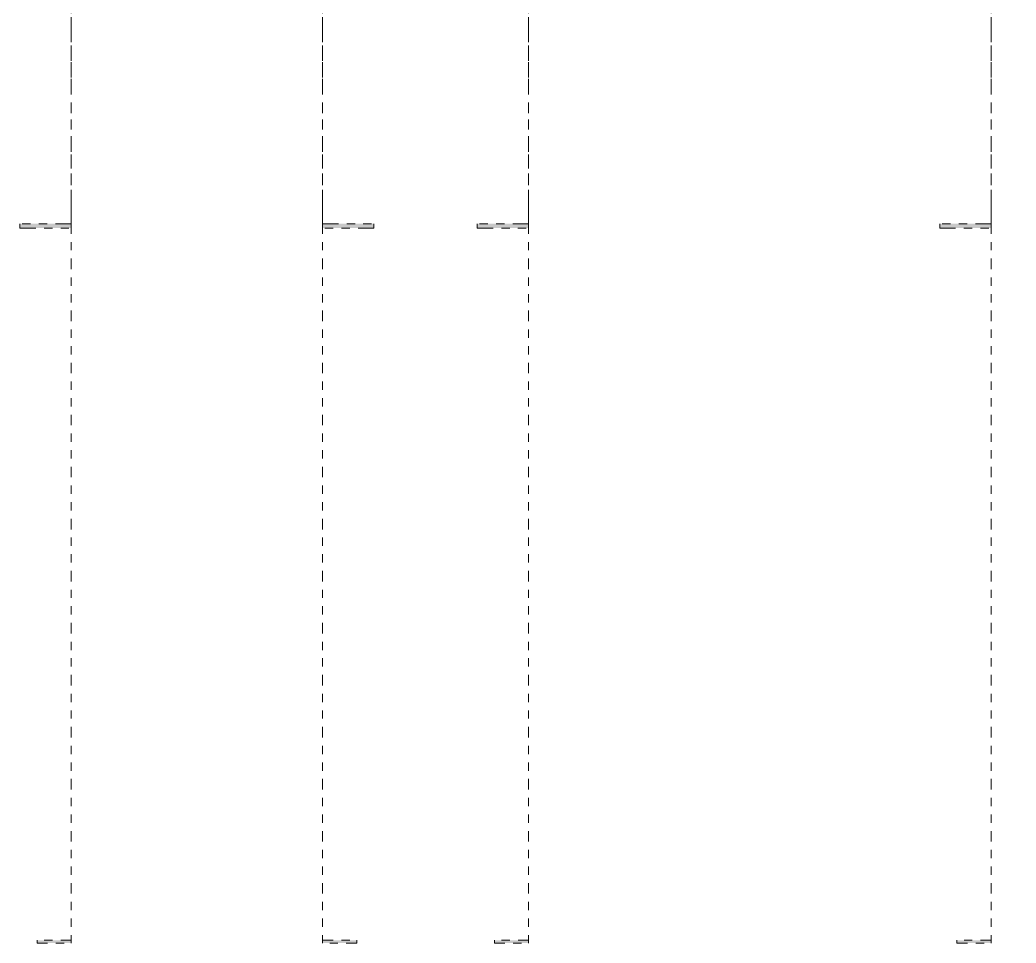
# Model space of a CAD drawing. Header units: metres. Extents: x -8.2 to 55.7, y -13.8 to 30.8.
# Drawn here: x 30.18 to 42.17, y -13.83 to -2.71 of the extents above; entities that cross this region are included whole.
import ezdxf
from ezdxf.enums import TextEntityAlignment as Align

# ---------------------------------------------------------------- set-up
doc = ezdxf.new("R2010")
doc.units = ezdxf.units.M
doc.header["$LTSCALE"] = 0.001
doc.linetypes.add('DIVIDEX2', pattern=[63.5, 25.4, -12.7, 0, -12.7, 0, -12.7])
doc.layers.get('0').update_dxf_attribs({"lineweight": 13, "true_color": 0x000000})
for name, color, linetype, lineweight, true_color in [('JACH-Anotaciones-Lineas-CORTE', 7, 'DIVIDEX2', 18, 0x000000), ('JACH-Anotaciones-Lineas-CORTE @ 0.05', 7, 'DIVIDEX2', 18, 0x000000), ('JACH-Anotaciones-Lineas-CORTE @ 0.075', 7, 'DIVIDEX2', 18, 0x000000)]:
    doc.layers.add(name, color=color, linetype=linetype, lineweight=lineweight, true_color=true_color)
doc.styles.add('01c-Arial-JACH(3mm)', font='arial.ttf', dxfattribs={"height": 3})

# ---------------------------------------------------------------- blocks, each defined once
blk = doc.blocks.new('*U93')
at = {"lineweight": 0, "ltscale": 100}
h = blk.add_hatch(color=256, dxfattribs=at)
h.dxf.hatch_style = 1
h.paths.add_polyline_path([(-815.98, 9), (-824.98, 0), (-821.98, 0, -1), (-809.98, 0), (-806.98, 0)])
h = blk.add_hatch(color=256, dxfattribs=at)
h.dxf.hatch_style = 1
h.paths.add_polyline_path([(-345.27, 0), (-344.58, 0), (-344.58, 8.25), (-345.27, 8.25)])
at = {"lineweight": 0}
blk.add_lwpolyline([(-815.98, 9), (-824.98, 0), (-821.98, 0, -1), (-809.98, 0), (-806.98, 0), (-815.98, 9)], format="xyb", close=True, dxfattribs=at)
at = {"lineweight": 0, "ltscale": 100}
blk.add_lwpolyline([(-345.27, 8.25), (-344.58, 8.25), (-344.58, 0), (-345.27, 0)], close=True, dxfattribs=at)
blk.add_lwpolyline([(-821.98, 0), (-809.98, 0)], dxfattribs=at)
at = {"linetype": 'DIVIDEX2', "lineweight": 0, "ltscale": 100}
blk.add_lwpolyline([(-810.48, 0), (-344.58, 0)], dxfattribs=at)
at = {"lineweight": 0, "ltscale": 100}
blk.add_circle((-815.98, 0), 6, dxfattribs=at)
at = {"lineweight": 0, "ltscale": 100, "style": '01c-Arial-JACH(3mm)'}
for tag, p in [('JACH-SECCIONMURO', (-815.98, 2.11)), ('NO.DEPLANO', (-815.98, -1.99))]:
    blk.add_attdef(tag, text='', height=3, dxfattribs=at).set_placement(p, align=Align.MIDDLE_CENTER)
blk = doc.blocks.new('*U139')
at = {"layer": 'JACH-Anotaciones-Lineas-CORTE @ 0.05'}
ref = blk.add_blockref('*U93', (36.302, -31.058), dxfattribs=dict(at, xscale=-0.05, yscale=0.05, zscale=0.05, rotation=90))
ref.add_attrib('NO.DEPLANO', 'ARQ-07', dxfattribs={"layer": '0', "lineweight": 0, "ltscale": 100, "height": 0.15, "rotation": 270, "style": '01c-Arial-JACH(3mm)'}).set_placement((36.401, 9.741), align=Align.MIDDLE_CENTER)
ref.add_attrib('JACH-SECCIONMURO', 'T-05', dxfattribs={"layer": '0', "lineweight": 0, "ltscale": 100, "height": 0.15, "rotation": 270, "style": '01c-Arial-JACH(3mm)'}).set_placement((36.196, 9.741), align=Align.MIDDLE_CENTER)
at = {"layer": 'JACH-Anotaciones-Lineas-CORTE @ 0.075', "xscale": -0.075, "yscale": 0.075, "zscale": 0.075, "rotation": 90}
blk.add_blockref('*U93', (36.302, -31.058), dxfattribs=at)
blk = doc.blocks.new('*U95')
at = {"lineweight": 0, "ltscale": 100}
h = blk.add_hatch(color=256, dxfattribs=at)
h.dxf.hatch_style = 1
h.paths.add_polyline_path([(-815.98, 9), (-824.98, 0), (-821.98, 0, -1), (-809.98, 0), (-806.98, 0)])
h = blk.add_hatch(color=256, dxfattribs=at)
h.dxf.hatch_style = 1
h.paths.add_polyline_path([(-345.27, 0), (-344.58, 0), (-344.58, 8.25), (-345.27, 8.25)])
at = {"lineweight": 0}
blk.add_lwpolyline([(-815.98, 9), (-824.98, 0), (-821.98, 0, -1), (-809.98, 0), (-806.98, 0), (-815.98, 9)], format="xyb", close=True, dxfattribs=at)
at = {"lineweight": 0, "ltscale": 100}
blk.add_lwpolyline([(-345.27, 8.25), (-344.58, 8.25), (-344.58, 0), (-345.27, 0)], close=True, dxfattribs=at)
blk.add_lwpolyline([(-821.98, 0), (-809.98, 0)], dxfattribs=at)
at = {"linetype": 'DIVIDEX2', "lineweight": 0, "ltscale": 100}
blk.add_lwpolyline([(-810.48, 0), (-344.58, 0)], dxfattribs=at)
at = {"lineweight": 0, "ltscale": 100}
blk.add_circle((-815.98, 0), 6, dxfattribs=at)
at = {"lineweight": 0, "ltscale": 100, "style": '01c-Arial-JACH(3mm)'}
for tag, p in [('JACH-SECCIONMURO', (-815.98, 2.11)), ('NO.DEPLANO', (-815.98, -1.99))]:
    blk.add_attdef(tag, text='', height=3, dxfattribs=at).set_placement(p, align=Align.MIDDLE_CENTER)
blk = doc.blocks.new('*U141')
at = {"layer": 'JACH-Anotaciones-Lineas-CORTE @ 0.05'}
ref = blk.add_blockref('*U95', (30.796, -31.058), dxfattribs=dict(at, xscale=-0.05, yscale=0.05, zscale=0.05, rotation=90))
ref.add_attrib('NO.DEPLANO', 'ARQ-07', dxfattribs={"layer": '0', "lineweight": 0, "ltscale": 100, "height": 0.15, "rotation": 270, "style": '01c-Arial-JACH(3mm)'}).set_placement((30.896, 9.741), align=Align.MIDDLE_CENTER)
ref.add_attrib('JACH-SECCIONMURO', 'T-04', dxfattribs={"layer": '0', "lineweight": 0, "ltscale": 100, "height": 0.15, "rotation": 270, "style": '01c-Arial-JACH(3mm)'}).set_placement((30.69, 9.741), align=Align.MIDDLE_CENTER)
at = {"layer": 'JACH-Anotaciones-Lineas-CORTE @ 0.075', "xscale": -0.075, "yscale": 0.075, "zscale": 0.075, "rotation": 90}
blk.add_blockref('*U95', (30.796, -31.058), dxfattribs=at)
blk = doc.blocks.new('*U96')
at = {"lineweight": 0, "ltscale": 100}
h = blk.add_hatch(color=256, dxfattribs=at)
h.dxf.hatch_style = 1
h.paths.add_polyline_path([(-815.98, 9), (-824.98, 0), (-821.98, 0, -1), (-809.98, 0), (-806.98, 0)])
h = blk.add_hatch(color=256, dxfattribs=at)
h.dxf.hatch_style = 1
h.paths.add_polyline_path([(-345.27, 0), (-344.58, 0), (-344.58, 8.25), (-345.27, 8.25)])
at = {"lineweight": 0}
blk.add_lwpolyline([(-815.98, 9), (-824.98, 0), (-821.98, 0, -1), (-809.98, 0), (-806.98, 0), (-815.98, 9)], format="xyb", close=True, dxfattribs=at)
at = {"lineweight": 0, "ltscale": 100}
blk.add_lwpolyline([(-345.27, 8.25), (-344.58, 8.25), (-344.58, 0), (-345.27, 0)], close=True, dxfattribs=at)
blk.add_lwpolyline([(-821.98, 0), (-809.98, 0)], dxfattribs=at)
at = {"linetype": 'DIVIDEX2', "lineweight": 0, "ltscale": 100}
blk.add_lwpolyline([(-810.48, 0), (-344.58, 0)], dxfattribs=at)
at = {"lineweight": 0, "ltscale": 100}
blk.add_circle((-815.98, 0), 6, dxfattribs=at)
at = {"lineweight": 0, "ltscale": 100, "style": '01c-Arial-JACH(3mm)'}
for tag, p in [('JACH-SECCIONMURO', (-815.98, 2.11)), ('NO.DEPLANO', (-815.98, -1.99))]:
    blk.add_attdef(tag, text='', height=3, dxfattribs=at).set_placement(p, align=Align.MIDDLE_CENTER)
blk = doc.blocks.new('*U142')
at = {"layer": 'JACH-Anotaciones-Lineas-CORTE @ 0.05'}
ref = blk.add_blockref('*U96', (41.871, -31.058), dxfattribs=dict(at, xscale=-0.05, yscale=0.05, zscale=0.05, rotation=90))
ref.add_attrib('NO.DEPLANO', 'ARQ-08', dxfattribs={"layer": '0', "lineweight": 0, "ltscale": 100, "height": 0.15, "rotation": 270, "style": '01c-Arial-JACH(3mm)'}).set_placement((41.971, 9.741), align=Align.MIDDLE_CENTER)
ref.add_attrib('JACH-SECCIONMURO', 'T-06', dxfattribs={"layer": '0', "lineweight": 0, "ltscale": 100, "height": 0.15, "rotation": 270, "style": '01c-Arial-JACH(3mm)'}).set_placement((41.765, 9.741), align=Align.MIDDLE_CENTER)
at = {"layer": 'JACH-Anotaciones-Lineas-CORTE @ 0.075', "xscale": -0.075, "yscale": 0.075, "zscale": 0.075, "rotation": 90}
blk.add_blockref('*U96', (41.871, -31.058), dxfattribs=at)
blk = doc.blocks.new('*U92')
at = {"lineweight": 0, "ltscale": 100}
h = blk.add_hatch(color=256, dxfattribs=at)
h.dxf.hatch_style = 1
h.paths.add_polyline_path([(-815.98, 9), (-824.98, 0), (-821.98, 0, -1), (-809.98, 0), (-806.98, 0)])
h = blk.add_hatch(color=256, dxfattribs=at)
h.dxf.hatch_style = 1
h.paths.add_polyline_path([(-345.27, 0), (-344.58, 0), (-344.58, 8.25), (-345.27, 8.25)])
at = {"lineweight": 0}
blk.add_lwpolyline([(-815.98, 9), (-824.98, 0), (-821.98, 0, -1), (-809.98, 0), (-806.98, 0), (-815.98, 9)], format="xyb", close=True, dxfattribs=at)
at = {"lineweight": 0, "ltscale": 100}
blk.add_lwpolyline([(-345.27, 8.25), (-344.58, 8.25), (-344.58, 0), (-345.27, 0)], close=True, dxfattribs=at)
blk.add_lwpolyline([(-821.98, 0), (-809.98, 0)], dxfattribs=at)
at = {"linetype": 'DIVIDEX2', "lineweight": 0, "ltscale": 100}
blk.add_lwpolyline([(-810.48, 0), (-344.58, 0)], dxfattribs=at)
at = {"lineweight": 0, "ltscale": 100}
blk.add_circle((-815.98, 0), 6, dxfattribs=at)
at = {"lineweight": 0, "ltscale": 100, "style": '01c-Arial-JACH(3mm)'}
for tag, p in [('JACH-SECCIONMURO', (-815.98, 2.11)), ('NO.DEPLANO', (-815.98, -1.99))]:
    blk.add_attdef(tag, text='', height=3, dxfattribs=at).set_placement(p, align=Align.MIDDLE_CENTER)
blk = doc.blocks.new('*U145')
at = {"layer": 'JACH-Anotaciones-Lineas-CORTE @ 0.05', "xscale": 0.05, "yscale": 0.05, "zscale": 0.05, "rotation": 270}
blk.add_blockref('*U92', (33.821, -31.058), dxfattribs=at).add_auto_attribs({'NO.DEPLANO': 'A-09', 'JACH-SECCIONMURO': 'T-07'})
at = {"layer": 'JACH-Anotaciones-Lineas-CORTE @ 0.075', "xscale": 0.075, "yscale": 0.075, "zscale": 0.075, "rotation": 270}
blk.add_blockref('*U92', (33.821, -31.058), dxfattribs=at)

msp = doc.modelspace()

# ---------------------------------------------------------------- block references
at = {"layer": 'JACH-Anotaciones-Lineas-CORTE'}
for name in ['*U141', '*U145', '*U139', '*U142']:
    msp.add_blockref(name, (0, 0), dxfattribs=at)

doc.saveas('drawing.dxf')
